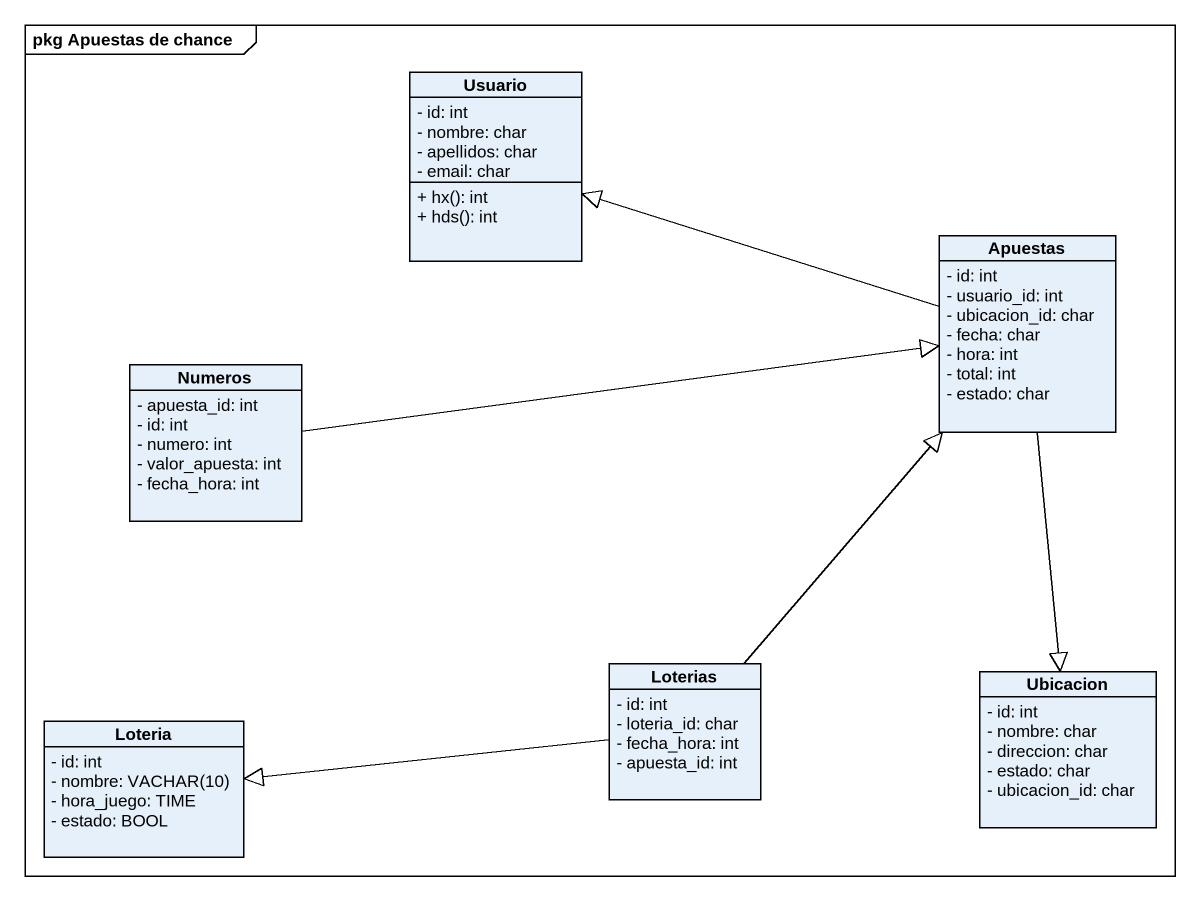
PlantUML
@startuml
mainframe pkg Apuestas de chance
hide circle
hide empty members
skinparam classAttributeIconSize 0
class Usuario {
  - id: int
  - nombre: char
  - apellidos: char
  - email: char
  + hx(): int
  + hds(): int
}
class Apuestas {
  - id: int
  - usuario_id: int
  - ubicacion_id: char
  - fecha: char
  - hora: int
  - total: int
  - estado: char
}
class Numeros {
  - apuesta_id: int
  - id: int
  - numero: int
  - valor_apuesta: int
  - fecha_hora: int
}
class Loterias {
  - id: int
  - loteria_id: char
  - fecha_hora: int
  - apuesta_id: int
}
class Ubicacion {
  - id: int
  - nombre: char
  - direccion: char
  - estado: char
  - ubicacion_id: char
}
class Loteria {
  - id: int
  {field} - nombre: VACHAR(10)
  - hora_juego: TIME
  - estado: BOOL
}
Apuestas -left-|> Usuario
Apuestas --|> Ubicacion
Numeros -right-|> Apuestas
Loterias -up-|> Apuestas
Loterias -left-|> Loteria
@enduml
